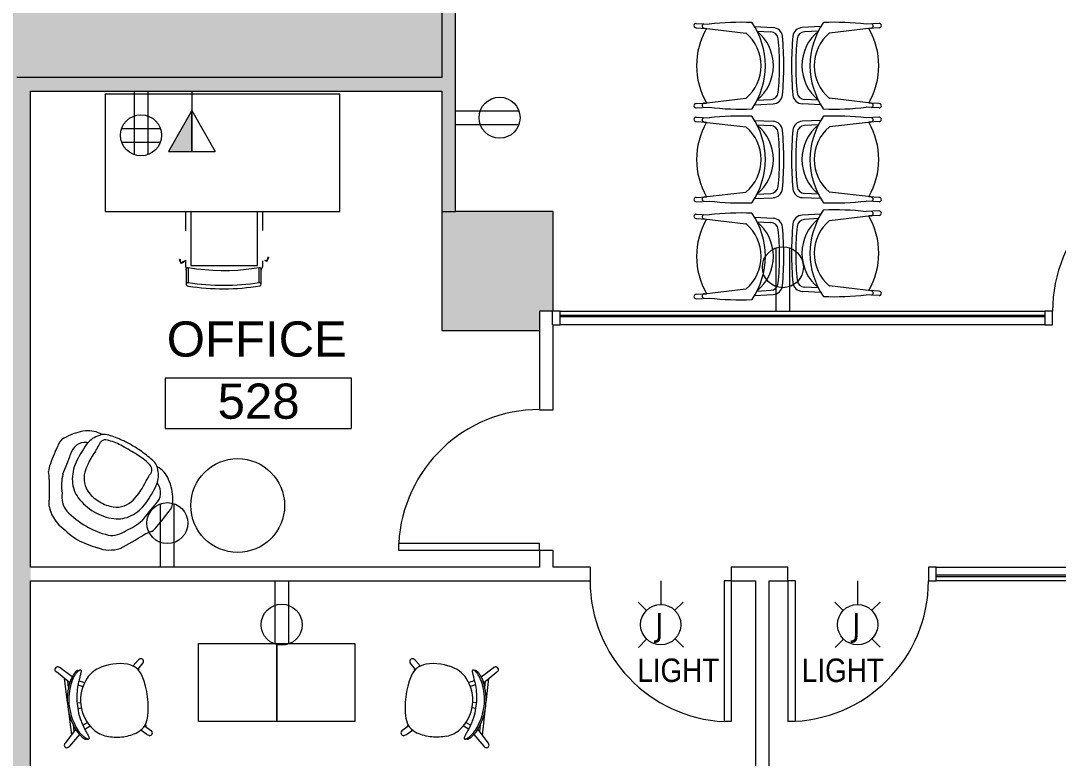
# Model space of a CAD drawing. Header units: inches. Extents: x 1 to 5284, y -575 to 1641.
# Drawn here: x 1633.7 to 1899.2, y -405.4 to -216.7 of the extents above; entities that cross this region are included whole.
import ezdxf

# ---------------------------------------------------------------- set-up
doc = ezdxf.new("R2010")
doc.units = ezdxf.units.IN
doc.header["$MEASUREMENT"] = 0
for name, color, linetype, lineweight in [('A-ANNO-NOTE', 131, 'Continuous', 20), ('A-AREA-IDEN', 2, 'Continuous', 20), ('A-DETL-GENF', 92, 'Continuous', 9), ('A-DOOR', 31, 'Continuous', 9), ('A-DOOR-FRAM', 31, 'Continuous', 9), ('A-GLAZ', 151, 'Continuous', 9), ('A-WALL-PATT', 111, 'Continuous', 13), ('Bb-col', 7, 'Continuous', 9), ('CAD background - for revit_dwg', 8, 'Continuous', 9), ('E-ELEC-FIXT-IDEN', 2, 'Continuous', 9), ('I-FURN', 30, 'Continuous', 9), ('I-FURN-PNLS', 30, 'Continuous', 9), ('I-WALL', 2, 'Continuous', 13)]:
    doc.layers.add(name, color=color, linetype=linetype, lineweight=lineweight)
doc.styles.add('Arial', font='arial.ttf', dxfattribs={"height": 9})
doc.styles.add('Arial_2', font='arial.ttf', dxfattribs={"width": 0.85, "height": 6})
doc.styles.add('Tahoma', font='tahoma.ttf', dxfattribs={"height": 6})

# ---------------------------------------------------------------- blocks, each defined once
blk = doc.blocks.new('Single-Flush - 36_ x 96_-1570086-New Construction - Tel_Data_Elec Plan')
at = {"layer": 'A-DOOR', "color": 250, "lineweight": 20}
for p, q in [((16.25, -1.75), (16.25, -37.77)), ((18, -1.75), (16.25, -1.75)), ((18, -1.75), (18, -37.77)), ((18, -37.77), (16.25, -37.77))]:
    blk.add_line(p, q, dxfattribs=at)
at = {"layer": 'A-DOOR'}
blk.add_arc((18, -1.75), 36.07, 180, 267.2188, dxfattribs=at)
blk = doc.blocks.new('Single-Flush - With Sidelight - 36_ x 96_-1747744-New Construction - Tel_Data_Elec Plan')
at = {"layer": 'A-DOOR', "color": 250, "lineweight": 20}
for p, q in [((-16, -1.75), (-18, -1.75)), ((-18, -1.75), (-18, -37.75)), ((-16, -37.75), (-16, -1.75)), ((-16, -37.75), (-18, -37.75))]:
    blk.add_line(p, q, dxfattribs=at)
at = {"layer": 'A-DOOR'}
blk.add_arc((-18, -1.75), 36, 270, 0, dxfattribs=at)
at = {"layer": 'A-DOOR-FRAM', "color": 250, "lineweight": 20}
blk.add_line((132.27, 1.75), (132.27, -1.75), dxfattribs=at)
at = {"layer": 'A-GLAZ', "color": 250, "lineweight": 20}
for p, q in [((20, -0.75), (20, -0.25)), ((20, -0.25), (130.27, -0.25)), ((130.27, -0.75), (20, -0.75)), ((130.27, -0.25), (130.27, -0.75))]:
    blk.add_line(p, q, dxfattribs=at)
blk = doc.blocks.new('Chairs - Guest Chair-553615-New Construction - Tel_Data_Elec Plan')
at = {"layer": 'I-FURN'}
for p, q in [((-10.82, 16.61), (-10.65, 13.3)), ((-9.7, 16.67), (-9.56, 13.98)), ((9.7, 16.67), (9.56, 13.98)), ((10.82, 16.61), (10.65, 13.3)), ((-9.59, 14.58), (-8.34, 3.93)), ((9.59, 14.58), (8.34, 3.93)), ((-10.02, 1.72), (-9.77, -3.06)), ((-8.86, 1.09), (-8.67, -2.48)), ((8.86, 1.09), (8.67, -2.48)), ((10.02, 1.72), (9.77, -3.06))]:
    blk.add_line(p, q, dxfattribs=at)
for centre, radius, start, end in [((-10.26, 16.64), 0.563, 2.9778, 182.9778), ((0, -2.57), 19.11, 60.1223, 119.8777), ((10.26, 16.64), 0.563, 357.0222, 177.0222), ((60.97, 5.15), 72.08, 173.5103, 182.1673), ((-10.15, 14.53), 0.572, 355.8841, 161.2764), ((10.15, 14.53), 0.567, 14.9433, 184.8841), ((-60.97, 5.15), 72.08, 357.8327, 6.4897), ((-8.21, 3.95), 0.125, 186.4009, 220.1387), ((0.01, 10.88), 10.88, 220.1387, 269.938), ((-0.01, 10.88), 10.88, 270.062, 319.8613), ((8.21, 3.95), 0.125, 319.8613, 353.5991), ((-10.93, 2.45), 0.125, 190.6864, 235.967), ((0.2, 18.94), 20.02, 235.967, 269.4206), ((0.13, 8.55), 11.69, 219.6744, 269.3381), ((-0.2, 18.94), 20.02, 270.5794, 304.033), ((-0.13, 8.55), 11.69, 270.6619, 320.3256), ((10.93, 2.45), 0.125, 304.033, 349.3136), ((-6.68, -2.38), 2, 182.9778, 264.2191), ((6.68, -2.38), 2, 275.7809, 357.0222), ((-7.27, -2.93), 2.5, 182.9778, 264.2145), ((0.09, 64.51), 69.22, 264.2191, 269.9219), ((-0.09, 64.51), 69.22, 270.0781, 275.7809), ((7.27, -2.93), 2.5, 275.7855, 357.0222), ((0.09, 69.79), 75.59, 264.2145, 269.9285), ((-0.09, 69.79), 75.59, 270.0715, 275.7855)]:
    blk.add_arc(centre, radius, start, end, dxfattribs=at)
blk = doc.blocks.new('Chairs - Guest Chair-1590719-New Construction - Tel_Data_Elec Plan')
at = {"layer": 'I-FURN'}
for p, q in [((-10.02, -1.72), (-9.77, 3.06)), ((10.02, -1.72), (9.77, 3.06)), ((-8.86, -1.09), (-8.67, 2.48)), ((8.86, -1.09), (8.67, 2.48)), ((-9.59, -14.58), (-8.34, -3.93)), ((9.59, -14.58), (8.34, -3.93)), ((-10.82, -16.61), (-10.65, -13.3)), ((-9.7, -16.67), (-9.56, -13.98)), ((9.7, -16.67), (9.56, -13.98)), ((10.82, -16.61), (10.65, -13.3))]:
    blk.add_line(p, q, dxfattribs=at)
for centre, radius, start, end in [((-7.27, 2.93), 2.5, 95.7855, 177.0222), ((0.09, -69.79), 75.59, 90.0715, 95.7855), ((-0.09, -69.79), 75.59, 84.2145, 89.9285), ((7.27, 2.93), 2.5, 2.9778, 84.2145), ((0.13, -8.55), 11.69, 90.6619, 140.3256), ((-6.68, 2.38), 2, 95.7809, 177.0222), ((0.09, -64.51), 69.22, 90.0781, 95.7809), ((-0.09, -64.51), 69.22, 84.2191, 89.9219), ((-0.13, -8.55), 11.69, 39.6744, 89.3381), ((6.68, 2.38), 2, 2.9778, 84.2191), ((0.2, -18.94), 20.02, 90.5794, 124.033), ((0.01, -10.88), 10.88, 90.062, 139.8613), ((-0.2, -18.94), 20.02, 55.967, 89.4206), ((-0.01, -10.88), 10.88, 40.1387, 89.938), ((60.97, -5.15), 72.08, 177.8327, 186.4897), ((-10.93, -2.45), 0.125, 124.033, 169.3136), ((-60.97, -5.15), 72.08, 353.5103, 2.1673), ((10.93, -2.45), 0.125, 10.6864, 55.967), ((-8.21, -3.95), 0.125, 139.8613, 173.5991), ((8.21, -3.95), 0.125, 6.4009, 40.1387), ((-10.15, -14.53), 0.572, 198.7236, 4.1159), ((0, 2.57), 19.11, 240.1223, 299.8777), ((10.15, -14.53), 0.567, 175.1159, 345.0567), ((-10.26, -16.64), 0.563, 177.0222, 357.0222), ((10.26, -16.64), 0.563, 182.9778, 2.9778)]:
    blk.add_arc(centre, radius, start, end, dxfattribs=at)
blk = doc.blocks.new('Single-Flush - With Sidelight - 36_ x 96_-1748850-New Construction - Tel_Data_Elec Plan')
at = {"layer": 'A-DOOR', "color": 250, "lineweight": 20}
for p, q in [((-16, -1.75), (-18, -1.75)), ((-18, -1.75), (-18, -37.75)), ((-16, -37.75), (-16, -1.75)), ((-16, -37.75), (-18, -37.75))]:
    blk.add_line(p, q, dxfattribs=at)
at = {"layer": 'A-DOOR'}
blk.add_arc((-18, -1.75), 36, 270, 0, dxfattribs=at)
at = {"layer": 'A-DOOR-FRAM', "color": 250, "lineweight": 20}
blk.add_line((145.97, 1.75), (145.97, -1.75), dxfattribs=at)
at = {"layer": 'A-GLAZ', "color": 250, "lineweight": 20}
for p, q in [((20, -0.75), (20, -0.25)), ((20, -0.25), (143.97, -0.25)), ((143.97, -0.75), (20, -0.75)), ((143.97, -0.25), (143.97, -0.75))]:
    blk.add_line(p, q, dxfattribs=at)
blk = doc.blocks.new('Steelcase Coalesse - Millbrae - Table - Side - 20__ D x 20__ W x 20__ H-1733018-New Construction - Tel_Data_Elec Plan')
at = {"layer": 'I-FURN'}
for p, q in [((-46.5, 0), (-46.5, 20)), ((-46.5, 20), (-26.54, 20)), ((-26.54, 20), (-26.54, 0)), ((-26.54, 0), (-46.5, 0))]:
    blk.add_line(p, q, dxfattribs=at)
blk = doc.blocks.new('JCR4_JCR5_US - JCR4-1733013-New Construction - Tel_Data_Elec Plan')
at = {"layer": 'I-FURN'}
for p, q in [((-10.2, 10.88), (-10.37, 11.26)), ((-7.44, 7.96), (-10.12, 10.77)), ((-5.96, 8.77), (-9.16, 11.83)), ((6.04, 8.74), (9.19, 11.82)), ((7.47, 7.93), (10.13, 10.79)), ((10.23, 10.95), (10.38, 11.28)), ((-1.08, 10), (-7.25, 10)), ((-4.83, 9.22), (-6.43, 9.22)), ((1.08, 10), (7.33, 10)), ((4.82, 9.22), (6.53, 9.22)), ((-8.87, 6.32), (-8.85, 6.53)), ((-8.87, 6.32), (-8.87, 5.78)), ((-6.24, 6.38), (-5.62, 4.95)), ((-5.18, 6.75), (-4.65, 5.53)), ((-0.68, 7.54), (-0.68, 6.63)), ((0.75, 7.54), (0.75, 6.62)), ((5.19, 6.78), (4.64, 5.52)), ((6.26, 6.41), (5.62, 4.94)), ((8.87, 6.32), (8.84, 6.53)), ((8.87, 6.32), (8.87, 5.79)), ((-9.51, -9.2), (-8.28, -7.79)), ((9.51, -9.19), (8.28, -7.77)), ((-9.81, -9.68), (-9.86, -9.79)), ((-7.26, -8.93), (-8.77, -10.49)), ((-6.92, -9.18), (-7.5, -9.18)), ((6.89, -9.18), (7.51, -9.18)), ((7.25, -8.91), (8.77, -10.48)), ((9.81, -9.67), (9.86, -9.77))]:
    blk.add_line(p, q, dxfattribs=at)
for centre, radius, start, end in [((-9.78, 11.47), 0.628, 166.1474, 199.8082), ((-9.77, 11.47), 0.641, 121.9105, 166.1469), ((-9.71, 11.16), 0.566, 209.829, 223.601), ((-9.63, 11.25), 0.899, 107.5968, 121.7121), ((-9.73, 11.44), 0.692, 34.8142, 104.6914), ((9.75, 11.43), 0.678, 75.592, 144.5315), ((9.65, 11.24), 0.884, 58.7684, 72.2669), ((9.77, 11.45), 0.641, 13.8528, 58.0897), ((9.71, 11.18), 0.567, 317.0423, 335.9672), ((9.78, 11.46), 0.628, 343.8206, 13.8528), ((-0.01, -3.48), 10.13, 49.164, 130.836), ((-1.93, -1.26), 7.2, 130.836, 161.2232), ((1.9, -1.26), 7.2, 18.7614, 49.164), ((3.02, -2.95), 12.43, 161.2232, 196.5607), ((-4.15, -5.08), 4.95, 196.5607, 254.9181), ((4.12, -5.08), 4.95, 285.0819, 343.455), ((-9.38, -9.99), 0.519, 157, 181.5753), ((-9.18, -9.99), 0.716, 181.5753, 222.4247), ((-8.15, -10.39), 1.8, 139, 157), ((-9.27, -10.07), 0.594, 222.4247, 267.5753), ((-9.21, -10.02), 0.651, 262.5828, 312.7695), ((-0.01, 10.26), 20.83, 254.9181, 285.0819), ((9.21, -10), 0.651, 227.2305, 277.4172), ((9.27, -10.05), 0.594, 272.4247, 317.5753), ((8.15, -10.37), 1.8, 23, 41), ((9.18, -9.97), 0.716, 317.5753, 358.4247), ((9.38, -9.98), 0.519, 358.4247, 23)]:
    blk.add_arc(centre, radius, start, end, dxfattribs=at)
for centre, major_axis, ratio, start_param, end_param in [((0, -4.56), (-14.63, 0.06), 0.998476, 4.272146, 5.16045), ((0, -4.58), (-14.23, 0.06), 0.998613, 4.258968, 5.173893), ((1.04, 13.33), (9.82, 7.83), 0.171248, 2.935459, 3.086797), ((0.03, 12.52), (-8.76, 6.98), 0.171276, 3.198737, 3.354244)]:
    blk.add_ellipse(centre, major_axis=major_axis, ratio=ratio, start_param=start_param, end_param=end_param, dxfattribs=at)
for points, knots in [([(-8.85, 6.53), (-8.83, 6.58), (-8.79, 6.67), (-8.69, 6.82), (-8.59, 6.94), (-8.47, 7.07), (-8.29, 7.26), (-8.02, 7.5), (-7.65, 7.8), (-7.23, 8.1), (-6.77, 8.38), (-6.45, 8.54), (-6.28, 8.62)], [0, 0, 0, 0, 0.125, 0.1875, 0.25, 0.3125, 0.375, 0.5, 0.625, 0.75, 0.875, 1, 1, 1, 1]), ([(-6.28, 8.17), (-6.45, 8.09), (-6.77, 7.92), (-7.23, 7.63), (-7.65, 7.32), (-8.02, 7.01), (-8.29, 6.76), (-8.47, 6.57), (-8.59, 6.44), (-8.69, 6.31), (-8.79, 6.16), (-8.83, 6.07), (-8.85, 6.02)], [0, 0, 0, 0, 0.125, 0.25, 0.375, 0.5, 0.625, 0.6875, 0.75, 0.8125, 0.875, 1, 1, 1, 1]), ([(6.28, 8.62), (6.45, 8.54), (6.77, 8.38), (7.23, 8.1), (7.65, 7.8), (8.02, 7.5), (8.28, 7.26), (8.47, 7.07), (8.58, 6.94), (8.68, 6.82), (8.79, 6.67), (8.83, 6.58), (8.84, 6.53)], [0, 0, 0, 0, 0.125, 0.25, 0.375, 0.5, 0.625, 0.6875, 0.75, 0.8125, 0.875, 1, 1, 1, 1]), ([(8.84, 6.02), (8.83, 6.07), (8.79, 6.16), (8.68, 6.31), (8.58, 6.44), (8.46, 6.58), (8.28, 6.77), (8.02, 7.02), (7.65, 7.33), (7.23, 7.63), (6.77, 7.92), (6.45, 8.09), (6.28, 8.17)], [0, 0, 0, 0, 0.125, 0.1875, 0.25, 0.3125, 0.375, 0.5, 0.625, 0.75, 0.875, 1, 1, 1, 1]), ([(-5.85, 6.53), (-5.49, 6.66), (-4.74, 6.91), (-3.18, 7.3), (-1.14, 7.58), (1.36, 7.57), (3.39, 7.27), (4.93, 6.88), (5.67, 6.63), (6.03, 6.5)], [0, 0, 0, 0, 0.1, 0.2, 0.4, 0.6, 0.8, 0.9, 1, 1, 1, 1])]:
    blk.add_open_spline(points, degree=3, knots=knots, dxfattribs=at)
for points in [[(-8.84, 5.61), (-8.82, 5.57), (-8.76, 5.52), (-8.57, 5.52), (-8.29, 5.59), (-7.92, 5.72), (-7.49, 5.89), (-6.99, 6.09), (-6.44, 6.31), (-6.05, 6.46), (-5.85, 6.53)], [(6.03, 6.5), (6.22, 6.43), (6.59, 6.29), (7.11, 6.08), (7.57, 5.89), (7.98, 5.73), (8.33, 5.62), (8.59, 5.55), (8.77, 5.56), (8.83, 5.61), (8.84, 5.64)], [(8.72, 1.05), (9.13, -0.15), (9.58, -2.7), (9.23, -5.26), (8.86, -6.49)]]:
    blk.add_open_spline(points, degree=3, dxfattribs=at)
blk = doc.blocks.new('JCR4_JCR5_US - JCR4-1739715-New Construction - Tel_Data_Elec Plan')
at = {"layer": 'I-FURN'}
for p, q in [((-9.81, 9.68), (-9.86, 9.79)), ((-9.51, 9.2), (-8.28, 7.79)), ((-7.26, 8.93), (-8.77, 10.49)), ((-6.92, 9.18), (-7.5, 9.18)), ((6.89, 9.18), (7.51, 9.18)), ((7.25, 8.91), (8.77, 10.48)), ((9.51, 9.19), (8.28, 7.77)), ((9.81, 9.67), (9.86, 9.77)), ((-6.24, -6.38), (-5.62, -4.95)), ((6.26, -6.41), (5.62, -4.94)), ((-7.44, -7.96), (-10.12, -10.77)), ((-8.87, -6.32), (-8.87, -5.78)), ((-8.87, -6.32), (-8.85, -6.53)), ((-5.18, -6.75), (-4.65, -5.53)), ((-0.68, -7.54), (-0.68, -6.63)), ((0.75, -7.54), (0.75, -6.62)), ((5.19, -6.78), (4.64, -5.52)), ((7.47, -7.93), (10.13, -10.79)), ((8.87, -6.32), (8.84, -6.53)), ((8.87, -6.32), (8.87, -5.79)), ((-5.96, -8.77), (-9.16, -11.83)), ((-1.08, -10), (-7.25, -10)), ((-4.83, -9.22), (-6.43, -9.22)), ((1.08, -10), (7.33, -10)), ((4.82, -9.22), (6.53, -9.22)), ((6.04, -8.74), (9.19, -11.82)), ((-10.2, -10.88), (-10.37, -11.26)), ((10.23, -10.95), (10.38, -11.28))]:
    blk.add_line(p, q, dxfattribs=at)
for centre, radius, start, end in [((-9.27, 10.07), 0.594, 92.4247, 137.5753), ((-9.21, 10.02), 0.651, 47.2305, 97.4172), ((9.21, 10), 0.651, 82.5828, 132.7695), ((9.27, 10.05), 0.594, 42.4247, 87.5753), ((-9.18, 9.99), 0.716, 137.5753, 178.4247), ((-9.38, 9.99), 0.519, 178.4247, 203), ((-8.15, 10.39), 1.8, 203, 221), ((-4.15, 5.08), 4.95, 105.0819, 163.4393), ((-0.01, -10.26), 20.83, 74.9181, 105.0819), ((4.12, 5.08), 4.95, 16.545, 74.9181), ((8.15, 10.37), 1.8, 319, 337), ((9.18, 9.97), 0.716, 1.5753, 42.4247), ((9.38, 9.98), 0.519, 337, 1.5753), ((3.02, 2.95), 12.43, 163.4393, 198.7768), ((-1.93, 1.26), 7.2, 198.7768, 229.164), ((1.9, 1.26), 7.2, 310.836, 341.2386), ((-0.01, 3.48), 10.13, 229.164, 310.836), ((-9.78, -11.47), 0.628, 160.1918, 193.8526), ((-9.77, -11.47), 0.641, 193.8531, 238.0895), ((-9.71, -11.16), 0.566, 136.399, 150.171), ((-9.63, -11.25), 0.899, 238.2879, 252.4032), ((-9.73, -11.44), 0.692, 255.3086, 325.1858), ((9.75, -11.43), 0.678, 215.4685, 284.408), ((9.65, -11.24), 0.884, 287.7331, 301.2316), ((9.77, -11.45), 0.641, 301.9103, 346.1472), ((9.71, -11.18), 0.567, 24.0328, 42.9577), ((9.78, -11.46), 0.628, 346.1472, 16.1794)]:
    blk.add_arc(centre, radius, start, end, dxfattribs=at)
for centre, major_axis, ratio, start_param, end_param in [((1.04, -13.33), (-9.82, 7.83), 0.171248, 0.054796, 0.206134), ((0.03, -12.52), (8.76, 6.98), 0.171276, 6.070534, 6.226041), ((0, 4.58), (14.23, 0.06), 0.998613, 4.250885, 5.16581), ((0, 4.56), (14.63, 0.06), 0.998476, 4.264328, 5.152632)]:
    blk.add_ellipse(centre, major_axis=major_axis, ratio=ratio, start_param=start_param, end_param=end_param, dxfattribs=at)
for points in [[(8.72, -1.05), (9.13, 0.15), (9.58, 2.7), (9.23, 5.26), (8.86, 6.49)], [(-8.84, -5.61), (-8.82, -5.57), (-8.76, -5.52), (-8.57, -5.52), (-8.29, -5.59), (-7.92, -5.72), (-7.49, -5.89), (-6.99, -6.09), (-6.44, -6.31), (-6.05, -6.46), (-5.85, -6.53)], [(6.03, -6.5), (6.22, -6.43), (6.59, -6.29), (7.11, -6.08), (7.57, -5.89), (7.98, -5.73), (8.33, -5.62), (8.59, -5.55), (8.77, -5.56), (8.83, -5.61), (8.84, -5.64)]]:
    blk.add_open_spline(points, degree=3, dxfattribs=at)
for points, knots in [([(-6.28, -8.17), (-6.45, -8.09), (-6.77, -7.92), (-7.23, -7.63), (-7.65, -7.32), (-8.02, -7.01), (-8.29, -6.76), (-8.47, -6.57), (-8.59, -6.44), (-8.69, -6.31), (-8.79, -6.16), (-8.83, -6.07), (-8.85, -6.02)], [0, 0, 0, 0, 0.125, 0.25, 0.375, 0.5, 0.625, 0.6875, 0.75, 0.8125, 0.875, 1, 1, 1, 1]), ([(-8.85, -6.53), (-8.83, -6.58), (-8.79, -6.67), (-8.69, -6.82), (-8.59, -6.94), (-8.47, -7.07), (-8.29, -7.26), (-8.02, -7.5), (-7.65, -7.8), (-7.23, -8.1), (-6.77, -8.38), (-6.45, -8.54), (-6.28, -8.62)], [0, 0, 0, 0, 0.125, 0.1875, 0.25, 0.3125, 0.375, 0.5, 0.625, 0.75, 0.875, 1, 1, 1, 1]), ([(-5.85, -6.53), (-5.49, -6.66), (-4.74, -6.91), (-3.18, -7.3), (-1.14, -7.58), (1.36, -7.57), (3.39, -7.27), (4.93, -6.88), (5.67, -6.63), (6.03, -6.5)], [0, 0, 0, 0, 0.1, 0.2, 0.4, 0.6, 0.8, 0.9, 1, 1, 1, 1]), ([(8.84, -6.02), (8.83, -6.07), (8.79, -6.16), (8.68, -6.31), (8.58, -6.44), (8.46, -6.58), (8.28, -6.77), (8.02, -7.02), (7.65, -7.33), (7.23, -7.63), (6.77, -7.92), (6.45, -8.09), (6.28, -8.17)], [0, 0, 0, 0, 0.125, 0.1875, 0.25, 0.3125, 0.375, 0.5, 0.625, 0.75, 0.875, 1, 1, 1, 1]), ([(6.28, -8.62), (6.45, -8.54), (6.77, -8.38), (7.23, -8.1), (7.65, -7.8), (8.02, -7.5), (8.28, -7.26), (8.47, -7.07), (8.58, -6.94), (8.68, -6.82), (8.79, -6.67), (8.83, -6.58), (8.84, -6.53)], [0, 0, 0, 0, 0.125, 0.25, 0.375, 0.5, 0.625, 0.6875, 0.75, 0.8125, 0.875, 1, 1, 1, 1])]:
    blk.add_open_spline(points, degree=3, knots=knots, dxfattribs=at)
blk = doc.blocks.new('CGI_Bench - CGI_Bench-V62-New Construction - Tel_Data_Elec Plan')
at = {"layer": 'I-FURN-PNLS'}
h = blk.add_hatch(dxfattribs=at)
h.set_pattern_fill('FP_1', color=256, style=0, pattern_type=2)
h.set_pattern_definition([(180, (32.04, -38.733), (-3e-15, -24), []), (270, (32.04, -38.73), (72, 4e-15), [])])
h.paths.add_polyline_path([(32.19, -42.1), (32.45, -41.95), (32.55, -41.83), (32.63, -41.54), (32.58, -35.74), (32.41, -35.48), (32.33, -35.42), (31.97, -35.36), (31.75, -35.42), (31.53, -35.64), (31.46, -35.93), (31.48, -41.69), (31.67, -41.98), (31.89, -42.1), (32.04, -42.1)], flags=0)
h = blk.add_hatch(dxfattribs=at)
h.set_pattern_fill('FP_2', color=256, style=0, pattern_type=2)
h.set_pattern_definition([(180, (52.487, -38.733), (-3e-15, -24), []), (270, (52.49, -38.73), (72, 4e-15), [])])
h.paths.add_polyline_path([(52.49, -42.12), (52.71, -42.06), (52.9, -41.95), (53.05, -41.69), (53.07, -41.54), (53.07, -35.93), (52.99, -35.64), (52.78, -35.42), (52.49, -35.35), (52.19, -35.42), (51.98, -35.64), (51.9, -35.93), (51.94, -41.69), (52.02, -41.87), (52.28, -42.06), (52.48, -42.12)], flags=0)
for p, q in [((72, 0), (12, 0)), ((12, 0), (12, -30)), ((72, -30), (72, 0)), ((12, -30), (72, -30)), ((32.54, -30), (32.54, -34.97)), ((33.87, -30), (33.87, -43.85)), ((33.87, -30), (33.87, -43.8)), ((50.98, -43.85), (50.98, -30)), ((50.98, -43.8), (50.98, -30)), ((52.32, -34.86), (52.32, -30)), ((30.91, -42.35), (31.2, -42.2)), ((30.91, -42.35), (31.44, -43.33)), ((31.3, -42.34), (31.3, -42.34)), ((53.35, -42.79), (53.82, -41.78)), ((53.54, -41.65), (53.82, -41.78)), ((32.55, -42.73), (31.44, -43.33)), ((32.54, -42.52), (31.67, -42.99)), ((32.54, -42.49), (32.54, -43.8)), ((33.23, -44.33), (33.23, -48.19)), ((33.87, -43.85), (50.98, -43.85)), ((33.93, -43.85), (50.93, -43.85)), ((51.4, -48.17), (51.4, -44.31)), ((52.32, -43.8), (52.32, -42.6)), ((53.35, -42.79), (52.85, -42.55))]:
    blk.add_line(p, q, dxfattribs=at)
at = {"layer": 'I-FURN-PNLS', "flags": 128}
for points in [[(31.3, -42.34), (31.23, -42.4), (31.18, -42.48), (31.14, -42.56), (31.13, -42.65), (31.15, -42.75), (31.18, -42.83)], [(53.1, -42.46), (53.18, -42.48), (53.26, -42.49), (53.34, -42.48), (53.42, -42.45), (53.48, -42.4), (53.54, -42.34), (53.58, -42.27)], [(53.58, -42.27), (53.61, -42.19), (53.62, -42.1), (53.6, -42.01), (53.56, -41.92), (53.53, -41.87)], [(31.18, -42.83), (31.22, -42.9), (31.28, -42.95), (31.35, -42.99), (31.43, -43.02), (31.51, -43.03), (31.59, -43.02), (31.67, -42.99)], [(32.54, -43.8), (32.54, -43.85), (32.54, -43.91), (32.55, -43.97), (32.56, -44.02), (32.57, -44.07), (32.58, -44.13), (32.59, -44.18), (32.61, -44.24), (32.63, -44.29), (32.65, -44.34), (32.67, -44.39), (32.7, -44.44), (32.72, -44.49), (32.75, -44.54), (32.78, -44.58)], [(32.72, -44.83), (32.72, -44.81), (32.72, -44.79), (32.72, -44.77), (32.73, -44.75), (32.73, -44.73), (32.74, -44.71), (32.74, -44.69), (32.75, -44.67), (32.75, -44.66), (32.76, -44.64), (32.77, -44.62), (32.78, -44.6), (32.79, -44.58), (32.8, -44.56), (32.81, -44.55), (32.82, -44.53), (32.83, -44.52), (32.85, -44.5), (32.86, -44.48), (32.87, -44.47), (32.89, -44.46), (32.9, -44.44), (32.92, -44.43), (32.94, -44.42), (32.95, -44.41), (32.97, -44.4), (32.99, -44.39), (33.01, -44.38), (33.03, -44.37), (33.04, -44.36), (33.06, -44.35), (33.08, -44.35), (33.1, -44.34), (33.12, -44.34), (33.14, -44.33), (33.16, -44.33), (33.18, -44.33), (33.2, -44.33), (33.22, -44.33), (33.23, -44.33)], [(32.72, -45.04), (32.72, -44.91), (32.72, -44.84), (32.72, -44.83)], [(32.72, -44.83), (32.72, -44.86), (32.72, -44.96), (32.72, -45.11), (32.72, -45.32), (32.72, -45.59), (32.72, -45.92), (32.72, -46.31), (32.72, -46.76), (32.72, -47.26), (32.72, -47.83), (32.72, -48.45), (32.72, -48.65)], [(33.23, -44.33), (35.33, -44.65), (37.44, -44.88), (39.56, -45.03), (41.68, -45.1), (43.8, -45.08), (45.92, -44.98), (48.04, -44.79), (50.14, -44.51), (51.4, -44.31)], [(51.4, -44.31), (51.42, -44.31), (51.44, -44.31), (51.46, -44.31), (51.48, -44.32), (51.5, -44.32), (51.52, -44.32), (51.54, -44.33), (51.56, -44.34), (51.58, -44.34), (51.6, -44.35), (51.61, -44.36), (51.63, -44.37), (51.65, -44.38), (51.67, -44.39), (51.69, -44.4), (51.7, -44.41), (51.72, -44.42), (51.73, -44.44), (51.75, -44.45), (51.76, -44.46), (51.78, -44.48), (51.79, -44.49), (51.8, -44.51), (51.81, -44.53), (51.83, -44.54), (51.84, -44.56), (51.85, -44.58), (51.86, -44.6), (51.86, -44.61), (51.87, -44.63), (51.88, -44.65), (51.88, -44.67), (51.89, -44.69), (51.89, -44.71), (51.9, -44.73), (51.9, -44.75), (51.9, -44.77), (51.91, -44.79), (51.91, -44.81), (51.91, -44.82)], [(51.88, -44.81), (51.92, -44.77), (51.96, -44.73), (52, -44.68), (52.03, -44.64), (52.07, -44.6), (52.1, -44.55), (52.13, -44.5), (52.15, -44.45), (52.18, -44.4), (52.2, -44.35), (52.22, -44.3), (52.24, -44.25), (52.26, -44.2), (52.27, -44.14), (52.29, -44.09), (52.3, -44.03), (52.3, -43.98), (52.31, -43.92), (52.31, -43.87), (52.32, -43.81), (52.32, -43.8)], [(51.91, -48.63), (51.91, -48), (51.91, -47.42), (51.91, -46.89), (51.91, -46.43), (51.91, -46.02), (51.91, -45.67), (51.91, -45.38), (51.91, -45.15), (51.91, -44.98), (51.91, -44.87), (51.91, -44.82), (51.91, -44.82)], [(51.91, -44.82), (51.91, -44.85), (51.91, -44.94), (51.91, -45.02)]]:
    blk.add_lwpolyline(points, dxfattribs=at)
at = {"layer": 'I-FURN-PNLS'}
for centre, radius, start, end in [((53.24, -42.12), 0.373, 319.1401, 335), ((53.24, -42.12), 0.373, 335, 349.0797), ((31.51, -42.65), 0.373, 194.3076, 208.3873), ((31.51, -42.65), 0.373, 208.3873, 232.4998), ((33.93, -43.8), 0.053, 180, 270), ((50.93, -43.8), 0.053, 270, 0)]:
    blk.add_arc(centre, radius, start, end, dxfattribs=at)
for centre, major_axis, ratio, start_param, end_param in [((33.23, -45.04), (0.507, 0), 0.99468, 2.879793, 3.141593), ((51.4, -45.02), (0.507, 0), 0.99468, 6.13762, 6.327242), ((33.23, -48.65), (-0.507, 0), 0.899459, 4.712389, 7.853982), ((42.26, -1.13), (53.09, 0), 0.899459, 4.541367, 4.885303), ((42.26, -1.13), (54.09, 0), 0.899459, 4.544559, 4.885273), ((51.4, -48.63), (0.507, 0), 0.899459, 5.054959, 7.853982)]:
    blk.add_ellipse(centre, major_axis=major_axis, ratio=ratio, start_param=start_param, end_param=end_param, dxfattribs=at)
blk = doc.blocks.new('Steelcase Coalesse - SW_1 - Seating - Collaborative Lounge Swivel Return - Lowback - Lowback-1595144-New Construction - Tel_Data_Elec Plan')
at = {"layer": 'I-FURN'}
for p, q in [((-10.5, -5.17), (-10.29, -5.08)), ((10.5, -5.17), (10.29, -5.08))]:
    blk.add_line(p, q, dxfattribs=at)
for centre, radius, start, end in [((-0.43, -23.29), 23.3, 88.9529, 96.1803), ((0.43, -23.29), 23.3, 83.8197, 91.0471), ((-8.28, -8.22), 6.75, 89.1028, 126.8972), ((-4.14, -6.33), 6.24, 141.0275, 174.9725), ((5.71, -14.3), 18.91, 137.2635, 141.0275), ((-5.92, -4.14), 3.49, 101.8197, 130.1803), ((-5.76, -3.74), 1.84, 94.582, 195.418), ((1.17, -38.02), 38.11, 96.1803, 101.8197), ((-1.67, -18.62), 17.25, 91.759, 104.241), ((-1.1, -37.15), 35.79, 88.241, 91.759), ((1.1, -37.15), 35.79, 88.241, 91.759), ((1.67, -18.62), 17.25, 75.759, 88.241), ((-1.17, -38.02), 38.11, 78.1803, 83.8197), ((5.76, -3.74), 1.84, 344.582, 85.418), ((5.92, -4.14), 3.49, 49.8197, 78.1803), ((-5.71, -14.3), 18.91, 38.9725, 42.7365), ((8.28, -8.22), 6.75, 53.1028, 90.8972), ((4.14, -6.33), 6.24, 5.0275, 38.9725), ((-4.28, -13.55), 13.42, 126.8972, 149.1028), ((-8.9, -8.7), 3.88, 114.3968, 197.3246), ((14.34, -5.1), 21.89, 177.7083, 182.2917), ((-14.34, -5.1), 21.89, 357.7083, 2.2917), ((8.9, -8.7), 3.88, 342.6754, 65.6032), ((4.28, -13.55), 13.42, 30.8972, 53.1028), ((-13.07, -8.89), 3.52, 140.646, 185.354), ((18.68, -8.34), 29.15, 174.9725, 185.0275), ((11.26, -7.67), 18.87, 174.8537, 193.1463), ((-11.26, -7.67), 18.87, 346.8537, 5.1463), ((-18.68, -8.34), 29.15, 354.9725, 5.0275), ((13.07, -8.89), 3.52, 354.646, 39.354), ((42.17, -3.72), 59, 185.354, 190.646), ((-136.59, -32.26), 126, 7.757, 10.243), ((136.59, -32.26), 126, 169.757, 172.243), ((-42.17, -3.72), 59, 349.354, 354.646), ((-0.04, -9.99), 10.35, 185.0275, 212.9725), ((-1.56, -10.66), 5.71, 193.1463, 248.8537), ((1.56, -10.66), 5.71, 291.1463, 346.8537), ((0.04, -9.99), 10.35, 327.0275, 354.9725), ((-11.2, -14.26), 4.63, 184.393, 209.607), ((0, -11.76), 12.26, 196.5597, 219.4403), ((-2.28, -11.44), 7.68, 212.9725, 247.0275), ((2.28, -11.44), 7.68, 292.9725, 327.0275), ((0, -11.76), 12.26, 320.5597, 343.4403), ((11.2, -14.26), 4.63, 330.393, 355.607), ((-23.38, -23.5), 10.71, 29.553, 40.447), ((232.79, 121.75), 283.77, 209.553, 210.613), ((-0.22, -6.58), 12.96, 247.0275, 270.9725), ((-0.19, -7.13), 9.51, 248.8537, 271.1463), ((0.19, -7.13), 9.51, 268.8537, 291.1463), ((0.22, -6.58), 12.96, 269.0275, 292.9725), ((-232.79, 121.75), 283.77, 329.031, 330.447), ((23.38, -23.5), 10.71, 139.553, 150.447), ((-4.08, -17.52), 5.75, 200.649, 249.351), ((4.08, -17.52), 5.75, 290.649, 339.351), ((-120.16, -85.74), 125.65, 29.3532, 30.083), ((-0.09, -2.25), 21.51, 253.7536, 270.2464), ((0.09, -2.25), 21.51, 269.7536, 286.2464), ((-4, -18.44), 8.75, 220.694, 261.306), ((4, -18.44), 8.75, 278.694, 318.2235), ((1.72, 1.17), 29.13, 256.0015, 266.6106), ((-1.72, 1.17), 29.13, 273.3894, 283.9985)]:
    blk.add_arc(centre, radius, start, end, dxfattribs=at)
blk = doc.blocks.new('Table - Circle - Adjustable Size - Table - Circle - Adjustable Size-643180-New Construction - Tel_Data_Elec Plan')
at = {"layer": 'I-FURN'}
blk.add_circle((0, 0), 12, dxfattribs=at)
blk = doc.blocks.new('CAD background - for revit_dwg-1564186-New Construction - Tel_Data_Elec Plan')
at = {"lineweight": 9}
h = blk.add_hatch(color=256, dxfattribs=at)
h.paths.add_polyline_path([(1469.42, 5), (1473.5, 5), (1473.5, 38), (1445.5, 38), (1445.5, 5), (1468.92, 5)], flags=0)
h.paths.add_polyline_path([(2194, 5), (2194, 33), (2166, 33), (2166, 5)], flags=0)
h.paths.add_polyline_path([(245.5, 5), (273.5, 5), (273.5, 38), (245.5, 38)], flags=0)
h.paths.add_polyline_path([(485.5, 5), (513.5, 5), (513.5, 38), (485.5, 38)], flags=0)
h.paths.add_polyline_path([(1233.5, 5), (1233.5, 38), (1205.5, 38), (1205.5, 5), (1230, 5)], flags=0)
h.paths.add_polyline_path([(1953.5, 5), (1953.5, 38), (1925.5, 38), (1925.5, 5), (1945.8, 5)], flags=0)
h.paths.add_polyline_path([(965.5, 5), (993.5, 5), (993.5, 38), (965.5, 38)], flags=0)
h.paths.add_polyline_path([(1685.5, 5), (1713.5, 5), (1713.5, 38), (1685.5, 38), (1685.5, 16.3)], flags=0)
h.paths.add_polyline_path([(725.5, 5), (753.5, 5), (753.5, 38), (725.5, 38), (725.5, 16.3)], flags=0)
h.paths.add_polyline_path([(737.41, 245), (751.5, 245), (751.5, 250), (755, 250), (755, 275.5), (726.5, 275.5), (726.5, 245), (730, 245)], flags=0)
h.paths.add_polyline_path([(2161, 245.5), (2194, 245.5), (2194, 273.5), (2161, 273.5)], flags=0)
h.paths.add_polyline_path([(5, 245.5), (38, 245.5), (38, 273.5), (5, 273.5)], flags=0)
h.paths.add_polyline_path([(1229, 246.5), (1232.5, 246.5), (1232.5, 272.25), (1208.75, 272.25), (1208.75, 246.5)], flags=0)
h.paths.add_polyline_path([(1952.5, 246.5), (1952.5, 272.5), (1891.5, 272.5), (1891.5, 246.5), (1947, 246.5)], flags=0)
h.paths.add_polyline_path([(1472.5, 246.5), (1472.5, 272.5), (1446.5, 272.5), (1446.5, 246.5), (1469, 246.5)], flags=0)
h.paths.add_polyline_path([(491.17, 246.5), (512.5, 246.5), (512.5, 272.5), (486.5, 272.5), (486.5, 246.5)], flags=0)
h.paths.add_polyline_path([(1709, 246.5), (1712.5, 246.5), (1712.5, 272.5), (1686.5, 272.5), (1686.5, 246.5), (1690, 246.5)], flags=0)
h.paths.add_polyline_path([(999, 250), (1022, 250), (1022, 272.5), (970, 272.5), (970, 250)], flags=0)
h.paths.add_polyline_path([(5, 485.5), (38, 485.5), (38, 513.5), (5, 513.5)], flags=0)
h.paths.add_polyline_path([(2194, 485.5), (2194, 513.5), (2161, 513.5), (2161, 485.5)], flags=0)
h.paths.add_polyline_path([(1945.8, 486.5), (1952.5, 486.5), (1952.5, 512.5), (1926.5, 512.5), (1926.5, 486.5), (1943.5, 486.5)], flags=0)
h.paths.add_polyline_path([(1690, 486.5), (1712.5, 486.5), (1712.5, 512.5), (1686.5, 512.5), (1686.5, 486.5)], flags=0)
h.paths.add_polyline_path([(1451.02, 486.5), (1476.77, 486.5), (1476.77, 512.5), (1450.77, 512.5), (1450.77, 486.5)], flags=0)
h.paths.add_polyline_path([(752.5, 486.5), (752.5, 512.5), (726.5, 512.5), (726.5, 486.5), (730, 486.5)], flags=0)
h.paths.add_polyline_path([(486.5, 486.5), (512.5, 486.5), (512.5, 512.5), (486.5, 512.5)], flags=0)
h.paths.add_polyline_path([(272.5, 486.5), (272.5, 512.5), (246.5, 512.5), (246.5, 486.5)], flags=0)
h.paths.add_polyline_path([(38, 725.5), (38, 753.5), (5, 753.5), (5, 725.5)], flags=0)
h.paths.add_polyline_path([(2161, 725.5), (2194, 725.5), (2194, 753.5), (2161, 753.5)], flags=0)
h.paths.add_polyline_path([(752.5, 726.5), (752.5, 752.5), (726.5, 752.5), (726.5, 726.5)], flags=0)
h.paths.add_polyline_path([(1450.77, 726.5), (1476.77, 726.5), (1476.77, 752.5), (1450.77, 752.5)], flags=0)
h.paths.add_polyline_path([(1686.5, 726.5), (1712.5, 726.5), (1712.5, 752.5), (1686.5, 752.5)], flags=0)
h.paths.add_polyline_path([(246.5, 726.5), (272.5, 726.5), (272.5, 752.5), (246.5, 752.5)], flags=0)
h.paths.add_polyline_path([(486.5, 726.5), (512.5, 726.5), (512.5, 752.5), (486.5, 752.5)], flags=0)
h.paths.add_polyline_path([(1952.5, 726.5), (1952.5, 752.5), (1926.5, 752.5), (1926.5, 726.5)], flags=0)
h.paths.add_polyline_path([(5, 965.5), (38, 965.5), (38, 993.5), (5, 993.5)], flags=0)
h.paths.add_polyline_path([(2194, 965.5), (2194, 993.5), (2161, 993.5), (2161, 965.5)], flags=0)
h.paths.add_polyline_path([(728.81, 966.5), (752.5, 966.5), (752.5, 992.5), (728.81, 992.5), (728.81, 991)], flags=0)
h.paths.add_polyline_path([(1206.5, 966.5), (1232.5, 966.5), (1232.5, 992.5), (1206.5, 992.5), (1206.5, 977.34)], flags=0)
h.paths.add_polyline_path([(1446.5, 966.5), (1472.5, 966.5), (1472.5, 992.5), (1446.5, 992.5), (1446.5, 981.01)], flags=0)
h.paths.add_polyline_path([(992.5, 966.5), (992.5, 992.5), (966.5, 992.5), (966.5, 966.5)], flags=0)
h.paths.add_polyline_path([(1712.5, 966.5), (1712.5, 992.5), (1686.5, 992.5), (1686.5, 966.5)], flags=0)
h.paths.add_polyline_path([(512.5, 966.5), (512.5, 992.5), (486.5, 992.5), (486.5, 966.5)], flags=0)
h.paths.add_polyline_path([(1952.5, 966.5), (1952.5, 992.5), (1926.5, 992.5), (1926.5, 966.5)], flags=0)
h.paths.add_polyline_path([(272.5, 966.5), (272.5, 992.5), (246.5, 992.5), (246.5, 966.5)], flags=0)
at = {"layer": 'Bb-col', "flags": 128}
for points in [[(726.5, 275.5), (726.5, 245), (751.5, 245)], [(755, 250), (755, 275.5), (730, 275.5)]]:
    blk.add_lwpolyline(points, dxfattribs=at)
blk = doc.blocks.new('FORM Room Tag - Name _ Number-61107-New Construction - Tel_Data_Elec Plan')
at = {"layer": 'A-AREA-IDEN'}
for p, q in [((-0.2444, -0.0231), (-0.2444, -0.1589)), ((-0.2444, -0.0231), (0.2515, -0.0231)), ((0.2515, -0.0231), (0.2515, -0.1589)), ((-0.2444, -0.1589), (0.2515, -0.1589))]:
    blk.add_line(p, q, dxfattribs=at)

msp = doc.modelspace()

# ---------------------------------------------------------------- hatches: boundary and pattern name
at = {"layer": 'A-ANNO-NOTE', "lineweight": 9}
msp.add_hatch(color=256, dxfattribs=at).paths.add_polyline_path([(1677.47, -250.14), (1677.47, -239.68), (1671.47, -250.14)], flags=0)
at = {"layer": 'A-DETL-GENF'}
h = msp.add_hatch(color=9, dxfattribs=at)
h.paths.add_polyline_path([(1539.14, -536.01), (1632.72, -536.01), (1632.72, -231.26), (1741.47, -231.26), (1741.47, -28.51), (1767.47, -28.51), (1767.47, -51.01), (1806.29, -51.01), (1806.29, -7.01), (1810.29, -7.01), (1810.29, 64.99), (1806.29, 64.99), (1806.29, 211.8), (1810.29, 211.8), (1810.29, 247.8), (1806.29, 247.8), (1806.29, 349.8), (1810.29, 349.8), (1810.29, 354.11), (1559.79, 354.11), (1559.79, 415.99), (1683.79, 415.99), (1683.79, 449.99), (1743.79, 449.99), (1743.79, 451.49), (1767.47, 451.49), (1767.47, 425.49), (1743.79, 425.49), (1743.79, 415.99), (1810.29, 415.99), (1810.29, 455.99), (1896.29, 455.99), (1896.29, 415.99), (2400.75, 415.99), (2400.75, 425.49), (2461.47, 425.49), (2461.47, 451.49), (2487.47, 451.49), (2487.47, 425.49), (2490.75, 425.49), (2490.75, 446.99), (2550.75, 446.99), (2550.75, 320.99), (2465.75, 320.99), (2465.75, 211.49), (2491.75, 211.49), (2491.75, 185.49), (2465.75, 185.49), (2465.75, 39.49), (2497.97, 39.49), (2497.97, -39.76), (2701.47, -39.76), (2701.47, -28.51), (2727.47, -28.51), (2727.47, -39.76), (2941.47, -39.76), (2941.47, -28.51), (2967.47, -28.51), (2967.47, -39.76), (3175.97, -39.76), (3175.97, -27.51), (3208.97, -27.51), (3208.97, 184.49), (3175.97, 184.49), (3175.97, 212.49), (3208.97, 212.49), (3208.97, 424.49), (3175.97, 424.49), (3175.97, 452.49), (3208.97, 452.49), (3208.97, 533.26), (1019.97, 533.26), (1019.97, 452.49), (1052.97, 452.49), (1052.97, 424.49), (1019.97, 424.49), (1019.97, 212.49), (1052.97, 212.49), (1052.97, 184.49), (1019.97, 184.49), (1019.97, -27.51), (1052.97, -27.51), (1052.97, -55.51), (1019.97, -55.51), (1019.97, -267.51), (1052.97, -267.51), (1052.97, -295.51), (1019.97, -295.51), (1019.97, -536.01), (1260.47, -536.01), (1260.47, -503.01), (1288.47, -503.01), (1288.47, -536.01), (1500.47, -536.01), (1500.47, -503.01), (1528.47, -503.01), (1528.47, -536.01)], flags=0)
h.paths.add_polyline_path([(1501.47, -294.51), (1501.47, -268.51), (1527.47, -268.51), (1527.47, -294.51), (1506.14, -294.51)], flags=0)
h.paths.add_polyline_path([(1261.47, -54.51), (1261.47, -28.51), (1287.47, -28.51), (1287.47, -54.51)], flags=0)
h.paths.add_polyline_path([(1527.47, -54.51), (1501.47, -54.51), (1501.47, -28.51), (1527.47, -28.51)], flags=0)
h.paths.add_polyline_path([(2393.25, -53.89), (2393.25, 354.11), (2287.31, 354.11), (2287.31, 343.11), (2352.37, 343.11), (2352.37, 302.05), (2226.31, 302.05), (2226.31, 354.11), (1910.31, 354.11), (1910.31, -53.89), (2214.31, -53.89), (2214.31, -41.89), (2186.56, -41.89), (2186.56, 8.11), (2326.31, 8.11), (2326.31, -49.89), (2295.31, -49.89), (2295.31, -41.89), (2268.31, -41.89), (2268.31, -53.89), (2392.12, -53.89)], flags=0)
h.paths.add_polyline_path([(1741.47, 185.49), (1741.47, 211.49), (1767.47, 211.49), (1767.47, 185.49)], flags=0)
h.paths.add_polyline_path([(2701.47, 185.49), (2701.47, 211.49), (2727.47, 211.49), (2727.47, 185.49)], flags=0)
h.paths.add_polyline_path([(2941.47, 185.49), (2941.47, 211.49), (2967.47, 211.49), (2967.47, 185.49)], flags=0)
h.paths.add_polyline_path([(1501.47, 185.49), (1501.47, 211.49), (1527.47, 211.49), (1527.47, 185.49)], flags=0)
h.paths.add_polyline_path([(1261.47, 185.49), (1261.47, 211.49), (1287.47, 211.49), (1287.47, 185.49)], flags=0)
h.paths.add_polyline_path([(1287.47, 425.49), (1261.47, 425.49), (1261.47, 451.49), (1287.47, 451.49)], flags=0)
h.paths.add_polyline_path([(1527.47, 425.49), (1501.47, 425.49), (1501.47, 451.49), (1527.47, 451.49), (1527.47, 446.93)], flags=0)
h.paths.add_polyline_path([(2221.47, 425.49), (2221.47, 451.49), (2247.47, 451.49), (2247.47, 425.49), (2226.31, 425.49)], flags=0)
h.paths.add_polyline_path([(2967.47, 425.49), (2941.47, 425.49), (2941.47, 451.49), (2967.47, 451.49), (2967.47, 446.99)], flags=0)
h.paths.add_polyline_path([(2727.47, 425.49), (2701.47, 425.49), (2701.47, 451.49), (2727.47, 451.49), (2727.47, 446.99)], flags=0)
h.paths.add_polyline_path([(2007.47, 425.49), (1981.47, 425.49), (1981.47, 451.49), (2007.47, 451.49), (2007.47, 446.99)], flags=0)
at = {"layer": 'A-WALL-PATT'}
for points in [[(1744.97, -265.51), (1744.97, -54.51), (1741.47, -54.51), (1741.47, -265.51)], [(1632.72, -536.01), (1636.22, -536.01), (1636.22, -231.26), (1632.72, -231.26), (1632.72, -524.72)], [(1655.33, -234.76), (1741.47, -234.76), (1741.47, -231.26), (1636.22, -231.26), (1636.22, -234.76)]]:
    msp.add_hatch(color=8, dxfattribs=at).paths.add_polyline_path(points, flags=0)

# ---------------------------------------------------------------- linework, layer by layer
at = {"layer": 'A-ANNO-NOTE'}
for p, q in [((1662.73, -234.76), (1662.73, -250.96)), ((1666.22, -234.76), (1666.22, -250.96)), ((1677.47, -234.76), (1677.47, -250.14)), ((1677.47, -239.68), (1671.47, -250.14)), ((1677.47, -239.68), (1671.47, -250.14)), ((1677.47, -250.14), (1677.47, -239.68)), ((1677.47, -239.68), (1683.47, -250.14)), ((1744.97, -239.77), (1761.17, -239.77)), ((1744.97, -243.26), (1761.17, -243.26)), ((1659.52, -244.27), (1669.43, -244.27)), ((1659.52, -247.75), (1669.43, -247.75)), ((1671.47, -250.14), (1677.47, -250.14)), ((1671.47, -250.14), (1683.47, -250.14)), ((1826.98, -291.01), (1826.98, -274.81)), ((1830.47, -291.01), (1830.47, -274.81)), ((1669.48, -356.51), (1669.48, -340.31)), ((1672.97, -356.51), (1672.97, -340.31)), ((1698.73, -360.01), (1698.73, -376.21)), ((1702.22, -360.01), (1702.22, -376.21)), ((1797.47, -360.01), (1797.47, -366.1)), ((1847.84, -360.01), (1847.84, -366.1)), ((1793.8, -367.65), (1791.67, -365.52)), ((1801.09, -367.58), (1803.21, -365.45)), ((1844.16, -367.65), (1842.03, -365.52)), ((1851.45, -367.58), (1853.58, -365.45)), ((1793.86, -374.94), (1791.74, -377.06)), ((1801.15, -374.87), (1803.28, -377)), ((1844.22, -374.94), (1842.1, -377.06)), ((1851.52, -374.87), (1853.64, -377))]:
    msp.add_line(p, q, dxfattribs=at)
for centre, radius in [((1756.22, -241.51), 5.25), ((1664.47, -246.01), 5.25), ((1828.72, -279.77), 5.25), ((1671.22, -345.27), 5.25), ((1700.47, -371.26), 5.25), ((1797.47, -371.26), 5.16), ((1847.84, -371.26), 5.16)]:
    msp.add_circle(centre, radius, dxfattribs=at)
at = {"layer": 'I-WALL', "color": 250, "lineweight": 20}
for p, q in [((1741.47, -54.51), (1741.47, -231.26)), ((1744.97, -265.51), (1744.97, -54.51)), ((1741.47, -231.26), (1632.72, -231.26)), ((1636.22, -356.51), (1636.22, -234.76)), ((1636.22, -234.76), (1741.47, -234.76)), ((1741.47, -234.76), (1741.47, -265.51)), ((1741.47, -265.51), (1744.97, -265.51)), ((1766.47, -291.01), (1766.47, -316.26)), ((1771.76, -291.01), (1766.47, -291.01)), ((1771.76, -294.51), (1771.76, -291.01)), ((1897.72, -291.01), (1895.72, -291.01)), ((1895.72, -291.01), (1895.72, -294.51)), ((1897.72, -294.51), (1897.72, -291.01)), ((1769.97, -294.51), (1771.76, -294.51)), ((1769.97, -316.26), (1769.97, -294.51)), ((1895.72, -294.51), (1897.72, -294.51)), ((1766.47, -316.26), (1769.97, -316.26)), ((1766.47, -352.26), (1766.47, -356.51)), ((1769.97, -352.26), (1766.47, -352.26)), ((1769.97, -356.51), (1769.97, -352.26)), ((1766.47, -356.51), (1636.22, -356.51)), ((1779.47, -356.51), (1769.97, -356.51)), ((1779.47, -360.01), (1779.47, -356.51)), ((1829.97, -356.51), (1815.47, -356.51)), ((1815.47, -356.51), (1815.47, -360.01)), ((1829.97, -360.01), (1829.97, -356.51)), ((1867.97, -356.51), (1865.97, -356.51)), ((1865.97, -356.51), (1865.97, -360.01)), ((1867.97, -360.01), (1867.97, -356.51)), ((1636.22, -536.01), (1636.22, -360.01)), ((1636.22, -360.01), (1779.47, -360.01)), ((1815.47, -360.01), (1821.72, -360.01)), ((1821.72, -360.01), (1821.72, -536.01)), ((1825.22, -360.01), (1829.97, -360.01)), ((1825.22, -536.01), (1825.22, -360.01)), ((1865.97, -360.01), (1867.97, -360.01))]:
    msp.add_line(p, q, dxfattribs=at)
at = {"layer": 'I-WALL'}
for p, q in [((1771.76, -291.01), (1895.72, -291.01)), ((1895.72, -294.51), (1771.76, -294.51)), ((1867.97, -356.51), (1978.24, -356.51)), ((1978.24, -360.01), (1867.97, -360.01))]:
    msp.add_line(p, q, dxfattribs=at)

# ---------------------------------------------------------------- block references
at = {"layer": 'A-AREA-IDEN', "xscale": 95.99999999999994, "yscale": 95.99999999999994, "zscale": 95.99999999999994}
msp.add_blockref('FORM Room Tag - Name _ Number-61107-New Construction - Tel_Data_Elec Plan', (1694.1, -305.83), dxfattribs=at)
at = {"layer": 'A-DOOR', "lineweight": 13}
for name, p, rotation in [('Single-Flush - With Sidelight - 36_ x 96_-1748850-New Construction - Tel_Data_Elec Plan', (1915.72, -292.76), 180), ('Single-Flush - 36_ x 96_-1570086-New Construction - Tel_Data_Elec Plan', (1768.22, -334.26), 269.9999999999999)]:
    msp.add_blockref(name, p, dxfattribs=dict(at, rotation=rotation))
for name, p in [('Single-Flush - With Sidelight - 36_ x 96_-1747744-New Construction - Tel_Data_Elec Plan', (1847.97, -358.26)), ('Single-Flush - 36_ x 96_-1570086-New Construction - Tel_Data_Elec Plan', (1797.47, -358.26))]:
    msp.add_blockref(name, p, dxfattribs=at)
at = {"layer": 'CAD background - for revit_dwg', "color": 7}
msp.add_blockref('CAD background - for revit_dwg-1564186-New Construction - Tel_Data_Elec Plan', (1014.97, -541.01), dxfattribs=at)
at = {"layer": 'I-FURN'}
for name, p, rotation in [('Chairs - Guest Chair-1590719-New Construction - Tel_Data_Elec Plan', (1823.18, -228.21), 270.0000000000002), ('Chairs - Guest Chair-553615-New Construction - Tel_Data_Elec Plan', (1836.72, -228.21), 269.9999999999997), ('Chairs - Guest Chair-1590719-New Construction - Tel_Data_Elec Plan', (1823.18, -252.21), 270.0000000000002), ('Chairs - Guest Chair-553615-New Construction - Tel_Data_Elec Plan', (1836.72, -252.21), 269.9999999999997), ('Chairs - Guest Chair-553615-New Construction - Tel_Data_Elec Plan', (1836.72, -276.21), 269.9999999999997), ('Chairs - Guest Chair-1590719-New Construction - Tel_Data_Elec Plan', (1823.18, -277.01), 270.0000000000002), ('Steelcase Coalesse - SW_1 - Seating - Collaborative Lounge Swivel Return - Lowback - Lowback-1595144-New Construction - Tel_Data_Elec Plan', (1662.31, -325.46), 329.7639564678192), ('Steelcase Coalesse - Millbrae - Table - Side - 20__ D x 20__ W x 20__ H-1733018-New Construction - Tel_Data_Elec Plan', (1699.19, -349.55), 89.99999999999986), ('Steelcase Coalesse - Millbrae - Table - Side - 20__ D x 20__ W x 20__ H-1733018-New Construction - Tel_Data_Elec Plan', (1719.19, -349.55), 89.99999999999986), ('JCR4_JCR5_US - JCR4-1739715-New Construction - Tel_Data_Elec Plan', (1655.68, -391), 276.9999999999993), ('JCR4_JCR5_US - JCR4-1733013-New Construction - Tel_Data_Elec Plan', (1742.7, -391), 263.0000000000002)]:
    msp.add_blockref(name, p, dxfattribs=dict(at, rotation=rotation))
msp.add_blockref('Table - Circle - Adjustable Size - Table - Circle - Adjustable Size-643180-New Construction - Tel_Data_Elec Plan', (1689.22, -340.76), dxfattribs=at)
at = {"layer": 'I-FURN-PNLS'}
msp.add_blockref('CGI_Bench - CGI_Bench-V62-New Construction - Tel_Data_Elec Plan', (1643.33, -235.51), dxfattribs=at)

# ---------------------------------------------------------------- texts
at = {"layer": 'A-ANNO-NOTE', "lineweight": 9, "char_height": 6, "width": 3.939, "attachment_point": 1, "style": 'Tahoma'}
for insert in [(1796.09, -368.28), (1846.46, -368.28)]:
    msp.add_mtext('J', dxfattribs=dict(at, insert=insert))
at = {"layer": 'A-AREA-IDEN', "lineweight": 9, "char_height": 9, "attachment_point": 2, "line_spacing_factor": 0.941778, "style": 'Arial'}
for s, insert, width in [('OFFICE', (1694.11, -293.65), 54.9831), ('528', (1694.57, -309.55), 25.1225)]:
    msp.add_mtext(s, dxfattribs=dict(at, insert=insert, width=width))
at = {"layer": 'E-ELEC-FIXT-IDEN', "char_height": 6, "width": 24.8287, "attachment_point": 2, "line_spacing_factor": 0.941778, "style": 'Arial_2'}
for insert in [(1801.96, -379.92), (1844.07, -379.92)]:
    msp.add_mtext('LIGHT', dxfattribs=dict(at, insert=insert))

doc.saveas('drawing.dxf')
